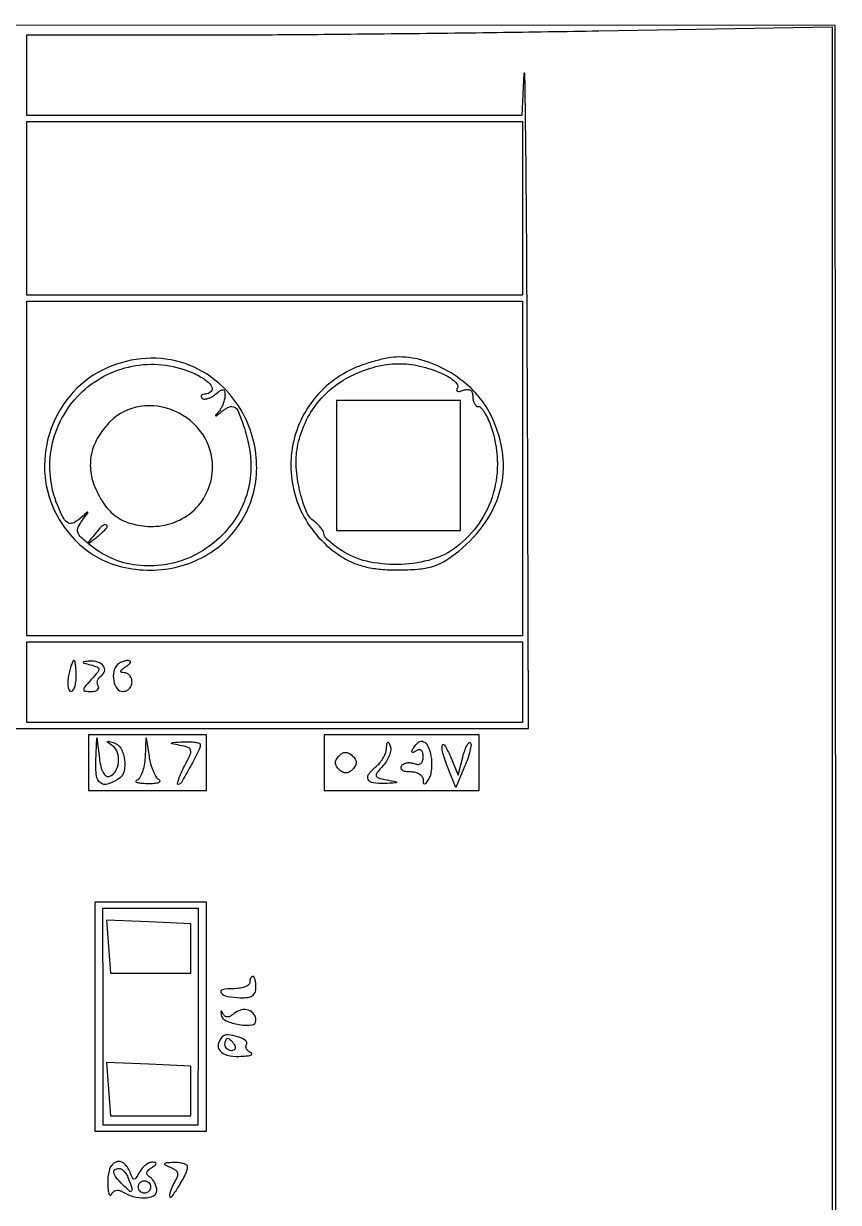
# Model space of a CAD drawing. Extents: x 4 to 1603, y 7 to 792.
# Drawn here: x 1471.5 to 1603, y 601.5 to 791.8 of the extents above; entities that cross this region are included whole.
import ezdxf

# ---------------------------------------------------------------- set-up
doc = ezdxf.new("R2010")
doc.units = 0

msp = doc.modelspace()

# ---------------------------------------------------------------- linework, layer by layer
for points in [[(4.463028, 790.750623, 0.090794), (4.267848, 789.688086, 0.000004), (4.202933, 675.011121, 0.000189), (4.180203, 548.51456, 0.000114), (4.244173, 398.5), (4.5, 7.5), (803.751263, 7.249377), (1603.002525, 6.998755), (1602.751263, 399.249377), (1602.5, 791.5), (803.718854, 791.750623, 0.000059), (387.797189, 791.831666, 0.000332), (164.795027, 791.700628, 0.000012), (5.544081, 791.497643, 0.311183)], [(1484.223116, 735.881408, 0.106028), (1478.95203, 731.697649, 0.097849), (1475.674195, 725.604569, 0.097777), (1474.958668, 718.718752, 0.105692), (1476.963114, 712.284426, 0.061278), (1479.73086, 708.527994, 0.072326), (1483.191228, 705.792169, 0.071868), (1487.306513, 704.1432, 0.059474), (1492, 703.582937, 0.128005), (1500.748448, 705.859944, 0.137694), (1506.993061, 712.073687, 0.136819), (1509.115621, 720.663139, 0.125757), (1506.597468, 729.423896, 0.0921), (1502.391606, 734.279931, 0.098407), (1496.813419, 737.163883, 0.097397), (1490.507974, 737.712545, 0.08829)], [(1498.532119, 735.551027, -0.042624), (1500.627874, 734.457356, -0.107822), (1501.842164, 733.253738, -0.339619), (1501.775376, 732.418548, -0.212151), (1500.833333, 732, 0.055671), (1500.430166, 731.954971, 0.167549), (1500.19811, 731.811265, 0.255643), (1500.159142, 731.601589, 0.117684), (1500.309167, 731.357499, 0.193391), (1500.667265, 731.204689, 0.075397), (1501.210657, 731.275311, 0.059862), (1501.845176, 731.54308, 0.043481), (1502.475834, 731.979944, -0.017518), (1503.29941, 732.616084, -0.183423), (1503.704441, 732.723764, -0.331926), (1503.935834, 732.510806, -0.046507), (1504, 731.822445, -0.057113), (1503.92757, 731.19042, -0.034038), (1503.70625, 730.465343, -0.033698), (1503.382952, 729.763511, -0.048963), (1503, 729.2, 0.002798), (1502.49553, 728.5877, 0.384686), (1502.5, 728.5, 0.384686), (1502.5877, 728.49553, 0.002798), (1503.2, 729, -0.025121), (1503.709251, 729.382739, -0.026289), (1504.246862, 729.70625, -0.027153), (1504.737982, 729.934378, -0.095428), (1505.07868, 730, -0.297285), (1506.064913, 729.356768, -0.027941), (1507.131836, 726.51425, -0.033266), (1507.940254, 723.162868, -0.04603), (1508.181689, 720.08154, -0.143115), (1505.638432, 711.804224, -0.133918), (1498.985203, 705.943616, -0.135728), (1490.351941, 704.318299, -0.148429), (1482.445291, 707.461925, -0.016575), (1480.815353, 708.852401, -0.124055), (1480.259123, 709.693077, -0.196397), (1480.299981, 710.506525, -0.053218), (1480.98119, 711.631752, 0.001832), (1481.799093, 712.714266, 0.153721), (1481.867183, 712.907779, 0.654298), (1481.791541, 712.94388, 0.003684), (1481.001772, 712.25, -0.046354), (1479.645392, 711.249393, -0.243077), (1478.749519, 711.190145, -0.171272), (1477.975262, 711.911612, -0.022185), (1477.003326, 713.991971, -0.148036), (1476.057181, 723.54081, -0.148457), (1480.567963, 731.998979, -0.1488), (1489.009904, 736.509053, -0.148838)], [(1524.168273, 735.854273, 0.135313), (1517.344295, 729.764293, 0.136383), (1514.630727, 721.05655, 0.135279), (1516.792422, 712.143208, 0.132297), (1523.227287, 705.506035, 0.044584), (1525.051692, 704.627675, 0.038472), (1527.09477, 704.03424, 0.033513), (1529.461921, 703.703614, 0.02074), (1532.270214, 703.618497, 0.019273), (1535.465824, 703.777496, 0.055218), (1537.642205, 704.215452, 0.062544), (1539.515197, 705.083143, 0.030427), (1541.664947, 706.616541, 0.07333), (1546.148271, 711.487613, 0.094482), (1548.563412, 717.057041, 0.096728), (1548.729903, 723.021181, 0.080544), (1546.697261, 729.039977, 0.07376), (1544.12955, 732.534541, 0.059973), (1540.483789, 735.423247, 0.060387), (1536.285752, 737.346657, 0.077459), (1532.092716, 737.999211, 0.044741), (1530.407748, 737.847762, 0.021322), (1528.282916, 737.368811, 0.020941), (1526.089753, 736.67542, 0.027892)], [(1538.604087, 735.520956, -0.029043), (1539.915766, 734.881105, -0.048679), (1540.920834, 734.17984, -0.066513), (1541.508933, 733.524648, -0.296299), (1541.520031, 733.032411, 0.104289), (1541.392786, 732.679165, 0.333926), (1541.506934, 732.47348, 0.162386), (1541.85849, 732.439051, 0.035532), (1542.448062, 732.618443, -0.070766), (1543.113726, 732.770876, -0.166877), (1543.601212, 732.648014, -0.173032), (1543.899237, 732.256412, -0.077117), (1544, 731.606989, 0.054184), (1544.066818, 730.99222, 0.073893), (1544.265014, 730.472053, 0.093552), (1544.557933, 730.122957, 0.173231), (1544.902175, 730, -0.218946), (1545.318946, 729.80831, -0.035716), (1545.861822, 729.074916, -0.033702), (1546.415877, 728.056941, -0.023911), (1546.902175, 726.850777, -0.073495), (1547.946798, 721.38083, -0.080311), (1547.309067, 716.015271, -0.081538), (1545.029455, 711.189316, -0.078959), (1541.305747, 707.284038, -0.092468), (1537.43982, 705.333916, -0.059815), (1532.481042, 704.51691, -0.05936), (1527.420834, 704.896001, -0.086333), (1523.25, 706.492618, -0.019519), (1522.005305, 707.302545, -0.026563), (1520.954688, 708.133221, -0.025598), (1520.183911, 708.885593, -0.18877), (1520, 709.355365, 0.121179), (1519.893355, 709.788935, 0.041011), (1519.543229, 710.342045, 0.037943), (1519.040065, 710.913232, 0.035366), (1518.445034, 711.416534, -0.140153), (1517.090325, 713.158699, -0.03939), (1516.0498, 716.478847, -0.039792), (1515.503579, 720.208483, -0.062449), (1515.693925, 723.438729, -0.056666), (1516.788132, 727.016442, -0.05815), (1518.650861, 730.223596, -0.058528), (1521.189242, 732.898174, -0.058808), (1524.274449, 734.906805, -0.044933), (1527.940849, 736.328141, -0.059367), (1531.473921, 736.903482, -0.060514), (1534.989793, 736.628517, -0.049252)], [(1485.495213, 727.586122, 0.06021), (1483.580348, 725.144769, 0.077725), (1482.499431, 722.51297, 0.081705), (1482.30385, 719.783105, 0.075436), (1482.978095, 717.052883, 0.053774), (1484.52718, 714.218272, 0.085521), (1486.462772, 712.254674, 0.088297), (1488.895857, 711.091891, 0.060941), (1491.922788, 710.640772, 0.09619), (1495.796946, 711.288163, 0.101596), (1499.063039, 713.33521, 0.102633), (1501.234968, 716.483572, 0.100168), (1502, 720.264014, 0.151391), (1500.350388, 725.587326, 0.138946), (1495.931515, 729.261745, 0.142347), (1490.32856, 730.021375, 0.160702)], [(1482.872445, 709.25, 0.001576), (1481.99236, 708.120493, 0.377591), (1482, 708, 0.377591), (1482.120493, 707.99236, 0.001576), (1483.25, 708.872445, 0.012436), (1483.920402, 709.425681, 0.017649), (1484.485938, 709.952641, 0.013803), (1484.91885, 710.410139, 0.184603), (1485, 710.622445, 0.307699), (1484.806605, 710.90695, 0.241985), (1484.426111, 710.869516, 0.065617), (1483.76332, 710.306759, 0.017685)], [(1478.755249, 686.5, 0.031701), (1478.634359, 685.541823, 0.053628), (1478.670744, 684.734375, 0.076393), (1478.843992, 684.183445, 0.285831), (1479.138672, 684, 0.249889), (1479.469414, 684.176307, 0.064968), (1479.746985, 684.734375, 0.050289), (1479.937276, 685.542347, 0.032714), (1480, 686.5, 0.014412), (1479.972369, 687.458419, 0.023639), (1479.88737, 688.265625, 0.020244), (1479.767351, 688.880837, 0.347462), (1479.616577, 689, 0.300822), (1479.443639, 688.885601, 0.017542), (1479.2054, 688.265625, 0.021857), (1478.966135, 687.4582, 0.013875)], [(1482.325476, 688.296139, -0.026644), (1483.392406, 687.95881, -0.301537), (1483.639284, 687.617037, -0.185163), (1483.473538, 687.127313, -0.01076), (1482.420488, 685.912141, 0.007236), (1481.351877, 684.696432, 0.176297), (1481.19675, 684.2813, 0.388245), (1481.405496, 684.049006, 0.024524), (1482.404029, 684, 0.054327), (1483.019658, 684.067088, 0.117599), (1483.445542, 684.273452, 0.188946), (1483.616927, 684.578436, 0.174761), (1483.542705, 684.930902, -0.110145), (1483.402413, 685.334982, -0.099917), (1483.439712, 685.775821, -0.094986), (1483.649431, 686.185645, -0.088941), (1484, 686.5, 0.187954), (1484.559818, 687.243094, 0.234986), (1484.400854, 688.080847, 0.153416), (1483.494679, 688.723976, 0.095603), (1482.190983, 688.883999, 0.004777), (1481.203497, 688.806772, 0.455028), (1481.128954, 688.704349, 0.276545), (1481.245002, 688.58335, 0.003431)], [(1486.666667, 688.333333, 0.147767), (1486.055564, 687.193097, 0.097448), (1486.049131, 685.694925, 0.112056), (1486.591197, 684.458471, 0.237956), (1487.5, 684, 0.099038), (1488.072457, 684.114514, 0.097945), (1488.559375, 684.440625, 0.097945), (1488.885486, 684.927543, 0.099038), (1489, 685.5, 0.081749), (1488.905509, 686.07407, 0.09112), (1488.632812, 686.563873, 0.099323), (1488.226808, 686.894248, 0.118755), (1487.75, 687.015313, -0.066727), (1487.295085, 687.081977, -0.405416), (1487.1875, 687.269141, -0.167501), (1487.378141, 687.559769, -0.021149), (1488, 688, 0.030864), (1488.509057, 688.375421, 0.118892), (1488.741146, 688.689119, 0.342256), (1488.687626, 688.890938, 0.160847), (1488.416667, 688.984687, 0.053488), (1487.952985, 688.941562, 0.039195), (1487.455729, 688.799669, 0.039908), (1487.000766, 688.58765, 0.067486)], [(1485.317886, 670.272162, 0.178836), (1486.327549, 671.08086, 0.109038), (1486.820168, 672.546136, 0.106104), (1486.655829, 674.115884, 0.162228), (1485.848393, 675.206304, -0.005729), (1485.117605, 675.73158, -0.311832), (1485.064993, 675.8844, -0.403373), (1485.18582, 675.955355, -0.006885), (1486, 675.747803, -0.198799), (1487.169908, 674.847575, -0.095471), (1487.79839, 673.025191, -0.094969), (1487.706206, 671.091571, -0.194614), (1486.837492, 669.878403, -0.061592), (1485.046171, 669.030893, -0.250514), (1483.897644, 669.230458, -0.199591), (1483.251727, 670.374901, -0.04064), (1483.160037, 672.75), (1483.320074, 676.5), (1483.727923, 673.189295, 0.030425), (1483.972259, 671.872042, 0.063785), (1484.349908, 670.90307, 0.103307), (1484.813252, 670.358423, 0.250393)], [(1493.340233, 669.768563, -0.290788), (1493.465594, 669.501001, -0.279925), (1493.278068, 669.266087, -0.071429), (1492.580742, 669.118468, -0.021805), (1491.5, 669.09426, -0.015875), (1490.421555, 669.151423, -0.057351), (1489.748437, 669.287365, -0.328904), (1489.617967, 669.469571, -0.302003), (1489.75, 669.662281, 0.158211), (1490.241213, 670.073802, 0.048871), (1490.676826, 670.948712, 0.043383), (1491.000387, 672.084243, 0.035914), (1491.149832, 673.333333), (1491.299664, 676.5), (1491.740065, 673.50325, 0.031255), (1491.9941, 672.301997, 0.033488), (1492.391779, 671.170026, 0.035596), (1492.863742, 670.254461, 0.114751)], [(1500, 675.45034, -0.116815), (1499.750239, 674.395887, -0.009532), (1498.420786, 671.868327, -0.006016), (1496.96413, 669.296333, -0.266946), (1496.44864, 669, -0.486886), (1496.330649, 669.150596, -0.023006), (1496.540853, 669.86119, -0.023243), (1496.918691, 670.80691, -0.01267), (1497.464687, 671.931711, 0.011506), (1498.369457, 673.784636, 0.16223), (1498.449226, 674.509746, 0.265564), (1498.051487, 674.953087, 0.032483), (1496.740367, 675.295529, -0.00381), (1495.439024, 675.556823, -0.577905), (1495.400505, 675.674237, -0.197973), (1495.611114, 675.775679, -0.002124), (1497.25, 675.863818, -0.018784), (1498.304198, 675.876381, -0.030907), (1499.192188, 675.798534, -0.032399), (1499.844353, 675.656791, -0.334724)], [(1529.520335, 672.02247, 0.014233), (1528.517028, 670.848322, 0.242686), (1528.418074, 670.366282, 0.266516), (1528.755709, 670.034817, 0.016769), (1530.167714, 669.716516, -0.002357), (1531.633621, 669.430185, -0.545349), (1531.676047, 669.322293, -0.226629), (1531.504529, 669.228327, -0.001495), (1529.75, 669.136182, -0.046905), (1527.891241, 669.218507, -0.261006), (1527.124288, 669.799883, -0.278177), (1527.245825, 670.721757, -0.051133), (1528.5, 672, 0.053353), (1529.079914, 672.596301, 0.040587), (1529.582566, 673.357298, 0.041587), (1529.939854, 674.158488, 0.072095), (1530.078947, 674.872445, -0.014534), (1530.135464, 675.59991, -0.249079), (1530.265208, 675.791679, -0.418107), (1530.432201, 675.739237, -0.02341), (1530.681569, 675.192136, -0.128479), (1530.761564, 674.557036, -0.055284), (1530.556472, 673.721553, -0.049675), (1530.126092, 672.831601, -0.046497)], [(1537.232393, 673.564646, -0.037993), (1537.349091, 672.535721, -0.033722), (1537.316299, 671.4585, -0.035292), (1537.151765, 670.490738, -0.081726), (1536.864283, 669.814646, -0.014819), (1536.434473, 669.179296, -0.221097), (1536.206593, 669.051472, -0.398344), (1536.056536, 669.173354, -0.029567), (1536.015313, 669.75, 0.160634), (1535.851549, 670.226868, 0.095065), (1535.399662, 670.632812, 0.077079), (1534.729579, 670.907062, 0.058723), (1533.940983, 671, -0.045552), (1533.193244, 671.068264, -0.099152), (1532.660421, 671.280921, -0.177225), (1532.42542, 671.594852, -0.214542), (1532.473008, 671.956326, -0.126981), (1532.809536, 672.279146, -0.081026), (1533.321649, 672.466258, -0.072258), (1533.926665, 672.493102, -0.066719), (1534.532025, 672.349337, 0.083779), (1535.148892, 672.22478, 0.170709), (1535.614247, 672.371841, 0.160721), (1535.903221, 672.787213, 0.072405), (1536, 673.452028, 0.060438), (1535.923119, 674.085735, 0.161259), (1535.683826, 674.466376, 0.20912), (1535.312877, 674.572043, 0.10508), (1534.845492, 674.404508, -0.029004), (1534.386848, 674.156574, -0.315645), (1534.190983, 674.190983, -0.315645), (1534.156574, 674.386848, -0.029004), (1534.404508, 674.845492, -0.089159), (1535.250982, 675.788655, -0.278594), (1536.06344, 675.885068, -0.192305), (1536.761534, 675.158672, -0.049209)], [(1542.3752, 673.367999, -0.019472), (1542.687966, 674.433165, -0.038206), (1543.032573, 675.246158, -0.058058), (1543.3555, 675.725055, -0.436693), (1543.599004, 675.73433, -0.237204), (1543.721635, 675.36378, -0.022177), (1543.534029, 674.391167, -0.024718), (1543.183736, 673.19251, -0.016821), (1542.673345, 671.866331), (1541.246018, 668.5), (1540.123009, 671.3151, -0.017588), (1539.208559, 673.864442, -0.106029), (1539.071771, 675.256301, -0.722546), (1539.451617, 675.335712, -0.030462), (1540.371636, 673.5), (1541.653065, 670.5)], [(1524.627717, 671.446554, -0.064717), (1524.082633, 670.996509, -0.13249), (1523.556687, 670.835264, -0.13249), (1523.02099, 670.960359, -0.064717), (1522.446554, 671.372283, -0.064717), (1521.996509, 671.917367, -0.13249), (1521.835264, 672.443313, -0.13249), (1521.960359, 672.97901, -0.064717), (1522.372283, 673.553446, -0.064717), (1522.917367, 674.003491, -0.13249), (1523.443313, 674.164736, -0.13249), (1523.97901, 674.039641, -0.064717), (1524.553446, 673.627717, -0.064717), (1525.003491, 673.082633, -0.13249), (1525.164736, 672.556687, -0.13249), (1525.039641, 672.02099, -0.064717)], [(1508, 637, -0.236684), (1507.807762, 636.616643, -0.070716), (1507.216667, 636.29375, -0.054077), (1506.354659, 636.072981, -0.035683), (1505.333333, 636, 0.046298), (1503.583417, 635.837617, 0.567252), (1503.395149, 635.327801, 0.183798), (1504.349987, 634.769593, 0.030445), (1506.507233, 634.543079, 0.043044), (1507.656358, 634.591701, 0.116275), (1508.415786, 634.877407, 0.152232), (1508.847663, 635.414419, 0.094067), (1509, 636.216978, 0.026517), (1508.963741, 636.900204, 0.041864), (1508.853125, 637.476237, 0.051086), (1508.692942, 637.882603, 0.280322), (1508.5, 638, 0.191087), (1508.309059, 637.924262, 0.088204), (1508.146875, 637.70625, 0.068025), (1508.036847, 637.382709, 0.048028)], [(1503.402119, 631.775, 0.251512), (1504.199905, 630.804482, 0.057684), (1506.313175, 630.208846, 0.065276), (1508.345014, 630.149661, 0.384861), (1509, 630.874561, 0.155113), (1508.673797, 631.900763, 0.158314), (1507.817258, 632.540132, 0.140428), (1506.661581, 632.595851, 0.115983), (1505.553441, 632.044352, -0.040045), (1504.902798, 631.587008, -0.125698), (1504.393781, 631.439233, -0.183274), (1503.992071, 631.576857, -0.10613), (1503.672246, 631.983262, 0.019376), (1503.478734, 632.342574, 0.451024), (1503.37747, 632.362115, 0.269487), (1503.324846, 632.233191, 0.014074)], [(1503.557905, 628.224571, 0.139864), (1502.912005, 627.062976, 0.23874), (1503.169012, 626.008912, 0.15778), (1504.356235, 625.281098, 0.065408), (1506.25, 625.078947, 0.014951), (1507.422553, 625.142547, 0.050419), (1508.176295, 625.283477, 0.276435), (1508.347956, 625.4693, 0.363322), (1508.243769, 625.664358, -0.068187), (1507.800486, 625.917807, -0.097294), (1507.501958, 626.257311, -0.12097), (1507.393051, 626.626959, -0.150962), (1507.482522, 626.97172, 0.404354), (1507.336617, 627.64007, 0.0697), (1506.048911, 628.259213, 0.058383), (1504.477497, 628.565292, 0.218673)], [(1505.5, 627, -0.082592), (1505.656512, 626.6179, -0.161196), (1505.6254, 626.29375, -0.182303), (1505.413961, 626.078288, -0.108972), (1505.059017, 626, -0.093332), (1504.654762, 626.076123, -0.09642), (1504.311086, 626.29375, -0.099167), (1504.081062, 626.618444, -0.105053), (1504, 627, -0.042167), (1504.032345, 627.382849, -0.061769), (1504.129539, 627.70625, -0.081139), (1504.272352, 627.92554, -0.210953), (1504.440983, 628, -0.151918), (1504.65171, 627.934461, -0.038439), (1504.933975, 627.70625, -0.035638), (1505.231006, 627.382774, -0.029505)], [(1485.078947, 604.75, 0.014951), (1485.142547, 603.577447, 0.050419), (1485.283477, 602.823705, 0.276435), (1485.4693, 602.652044, 0.363322), (1485.664358, 602.756231, -0.103574), (1485.94721, 603.179006, -0.118084), (1486.364145, 603.428739, -0.11694), (1486.852276, 603.463828, -0.100187), (1487.33541, 603.281551, 0.070235), (1489.134276, 602.477722, 0.075668), (1491.039424, 602.23069, 0.105404), (1492.469564, 602.568769, 0.289892), (1493, 603.406773, 0.066398), (1492.917967, 604.021787, 0.052161), (1492.674888, 604.649558, 0.053447), (1492.316825, 605.195543, 0.082683), (1491.893237, 605.565983, -0.079241), (1491.475495, 605.9263, -0.218762), (1491.374236, 606.291912, -0.167837), (1491.582121, 606.678736, -0.045108), (1492.143237, 607.109687, 0.020726), (1492.717408, 607.507772, 0.188741), (1492.873615, 607.762535, 0.400498), (1492.762983, 607.929589, 0.052857), (1492.29969, 607.984687, 0.11086), (1491.774422, 607.873794, 0.055105), (1491.187391, 607.522723, 0.050775), (1490.632279, 607.00502, 0.052193), (1490.198682, 606.390542, -0.013484), (1489.633515, 605.441624, -0.257116), (1489.341957, 605.281083, -0.292554), (1489.077109, 605.450552, -0.016487), (1488.680377, 606.390542, 0.123677), (1487.662572, 607.839036, 0.292872), (1486.413221, 608.018118, 0.210222), (1485.388964, 606.871167, 0.08491)], [(1495.213378, 607.179475, -0.056959), (1495.960399, 606.779503, -0.158241), (1496.317133, 606.311739, -0.16428), (1496.32405, 605.735869, -0.062601), (1495.97869, 604.999761, 0.027368), (1495.617292, 604.352143, 0.024712), (1495.315031, 603.646805, 0.025515), (1495.107865, 602.987448, 0.068489), (1495.050748, 602.5, 0.709943), (1495.385357, 602.39062, 0.025446), (1496.494252, 604.007595, 0.018856), (1497.644523, 606.051842, 0.107312), (1497.964565, 607.25, 0.268683), (1497.818135, 607.532812, 0.067671), (1497.328653, 607.759041, 0.050689), (1496.609529, 607.902204, 0.031622), (1495.75, 607.929715, 0.006404), (1494.517452, 607.875403, 0.227048), (1494.272625, 607.74058, 0.472566), (1494.32146, 607.558487, 0.012017)], [(1488.393011, 605.418213, -0.009001), (1488.987777, 603.780747, -0.263349), (1488.909134, 603.359583, -0.423452), (1488.577862, 603.336331, -0.013589), (1487.5, 604.357143, -0.025685), (1486.463377, 605.506116, -0.11473), (1486.067894, 606.316087, -0.304053), (1486.250976, 606.7958, -0.155195), (1486.893011, 607, -0.144282), (1487.279071, 606.886229, -0.059761), (1487.702003, 606.53535, -0.052351), (1488.094677, 606.023355, -0.045844)], [(1492, 604, -0.099038), (1491.923658, 603.618362, -0.097945), (1491.70625, 603.29375, -0.097945), (1491.381638, 603.076342, -0.099038), (1491, 603, -0.099038), (1490.618362, 603.076342, -0.097945), (1490.29375, 603.29375, -0.097945), (1490.076342, 603.618362, -0.099038), (1490, 604, -0.099038), (1490.076342, 604.381638, -0.097945), (1490.29375, 604.70625, -0.097945), (1490.618362, 604.923658, -0.099038), (1491, 605, -0.099038), (1491.381638, 604.923658, -0.097945), (1491.70625, 604.70625, -0.097945), (1491.923658, 604.381638, -0.099038)]]:
    msp.add_lwpolyline(points, format="xyb", close=True)
msp.add_lwpolyline([(1351, 678), (1553, 678), (1552.80414, 734.25, 0.000623), (1552.704277, 755.375293, 0.001263), (1552.563051, 771.99375, 0.001197), (1552.405327, 783.747358, 0.966762), (1552.25845, 783.75), (1551.90862, 777), (1511.95431, 777), (1472, 777), (1472, 783.5), (1472, 790), (1499.336341, 790, 0.001757), (1512.466589, 790.046141, 0.00079), (1529.706332, 790.194555, 0.000782), (1547.917775, 790.408616, 0.001066), (1564.336341, 790.662314), (1602, 791.324629), (1602, 399.662314)], format="xyb")
for points in [[(1552, 762), (1552, 748), (1512, 748), (1472, 748), (1472, 762), (1472, 776), (1512, 776), (1552, 776)], [(1552, 720), (1552, 693), (1512, 693), (1472, 693), (1472, 720), (1472, 747), (1512, 747), (1552, 747)], [(1522, 720.5), (1522, 710), (1532, 710), (1542, 710), (1542, 720.5), (1542, 731), (1532, 731), (1522, 731)], [(1552, 685.5), (1552, 679), (1512, 679), (1472, 679), (1472, 685.5), (1472, 692), (1512, 692), (1552, 692)], [(1482, 672.5), (1482, 668), (1491.5, 668), (1501, 668), (1501, 672.5), (1501, 677), (1491.5, 677), (1482, 677)], [(1520, 672.5), (1520, 668), (1532.5, 668), (1545, 668), (1545, 672.5), (1545, 677), (1532.5, 677), (1520, 677)], [(1483, 631.5), (1483, 613), (1492, 613), (1501, 613), (1501, 631.5), (1501, 650), (1492, 650), (1483, 650)], [(1499.657936, 631.5), (1499.630647, 614), (1492, 614), (1484.369353, 614), (1484.342064, 631.5), (1484.314775, 649), (1492, 649), (1499.685225, 649)], [(1485.190203, 642.797053), (1485.5, 638.5), (1492, 638.5), (1498.5, 638.5), (1498.5, 642.5), (1498.5, 646.5), (1491.690203, 646.797053), (1484.880406, 647.094106)], [(1485.190203, 619.797053), (1485.5, 615.5), (1492, 615.5), (1498.5, 615.5), (1498.5, 619.5), (1498.5, 623.5), (1491.690203, 623.797053), (1484.880406, 624.094106)]]:
    msp.add_lwpolyline(points, close=True)

doc.saveas('drawing.dxf')
